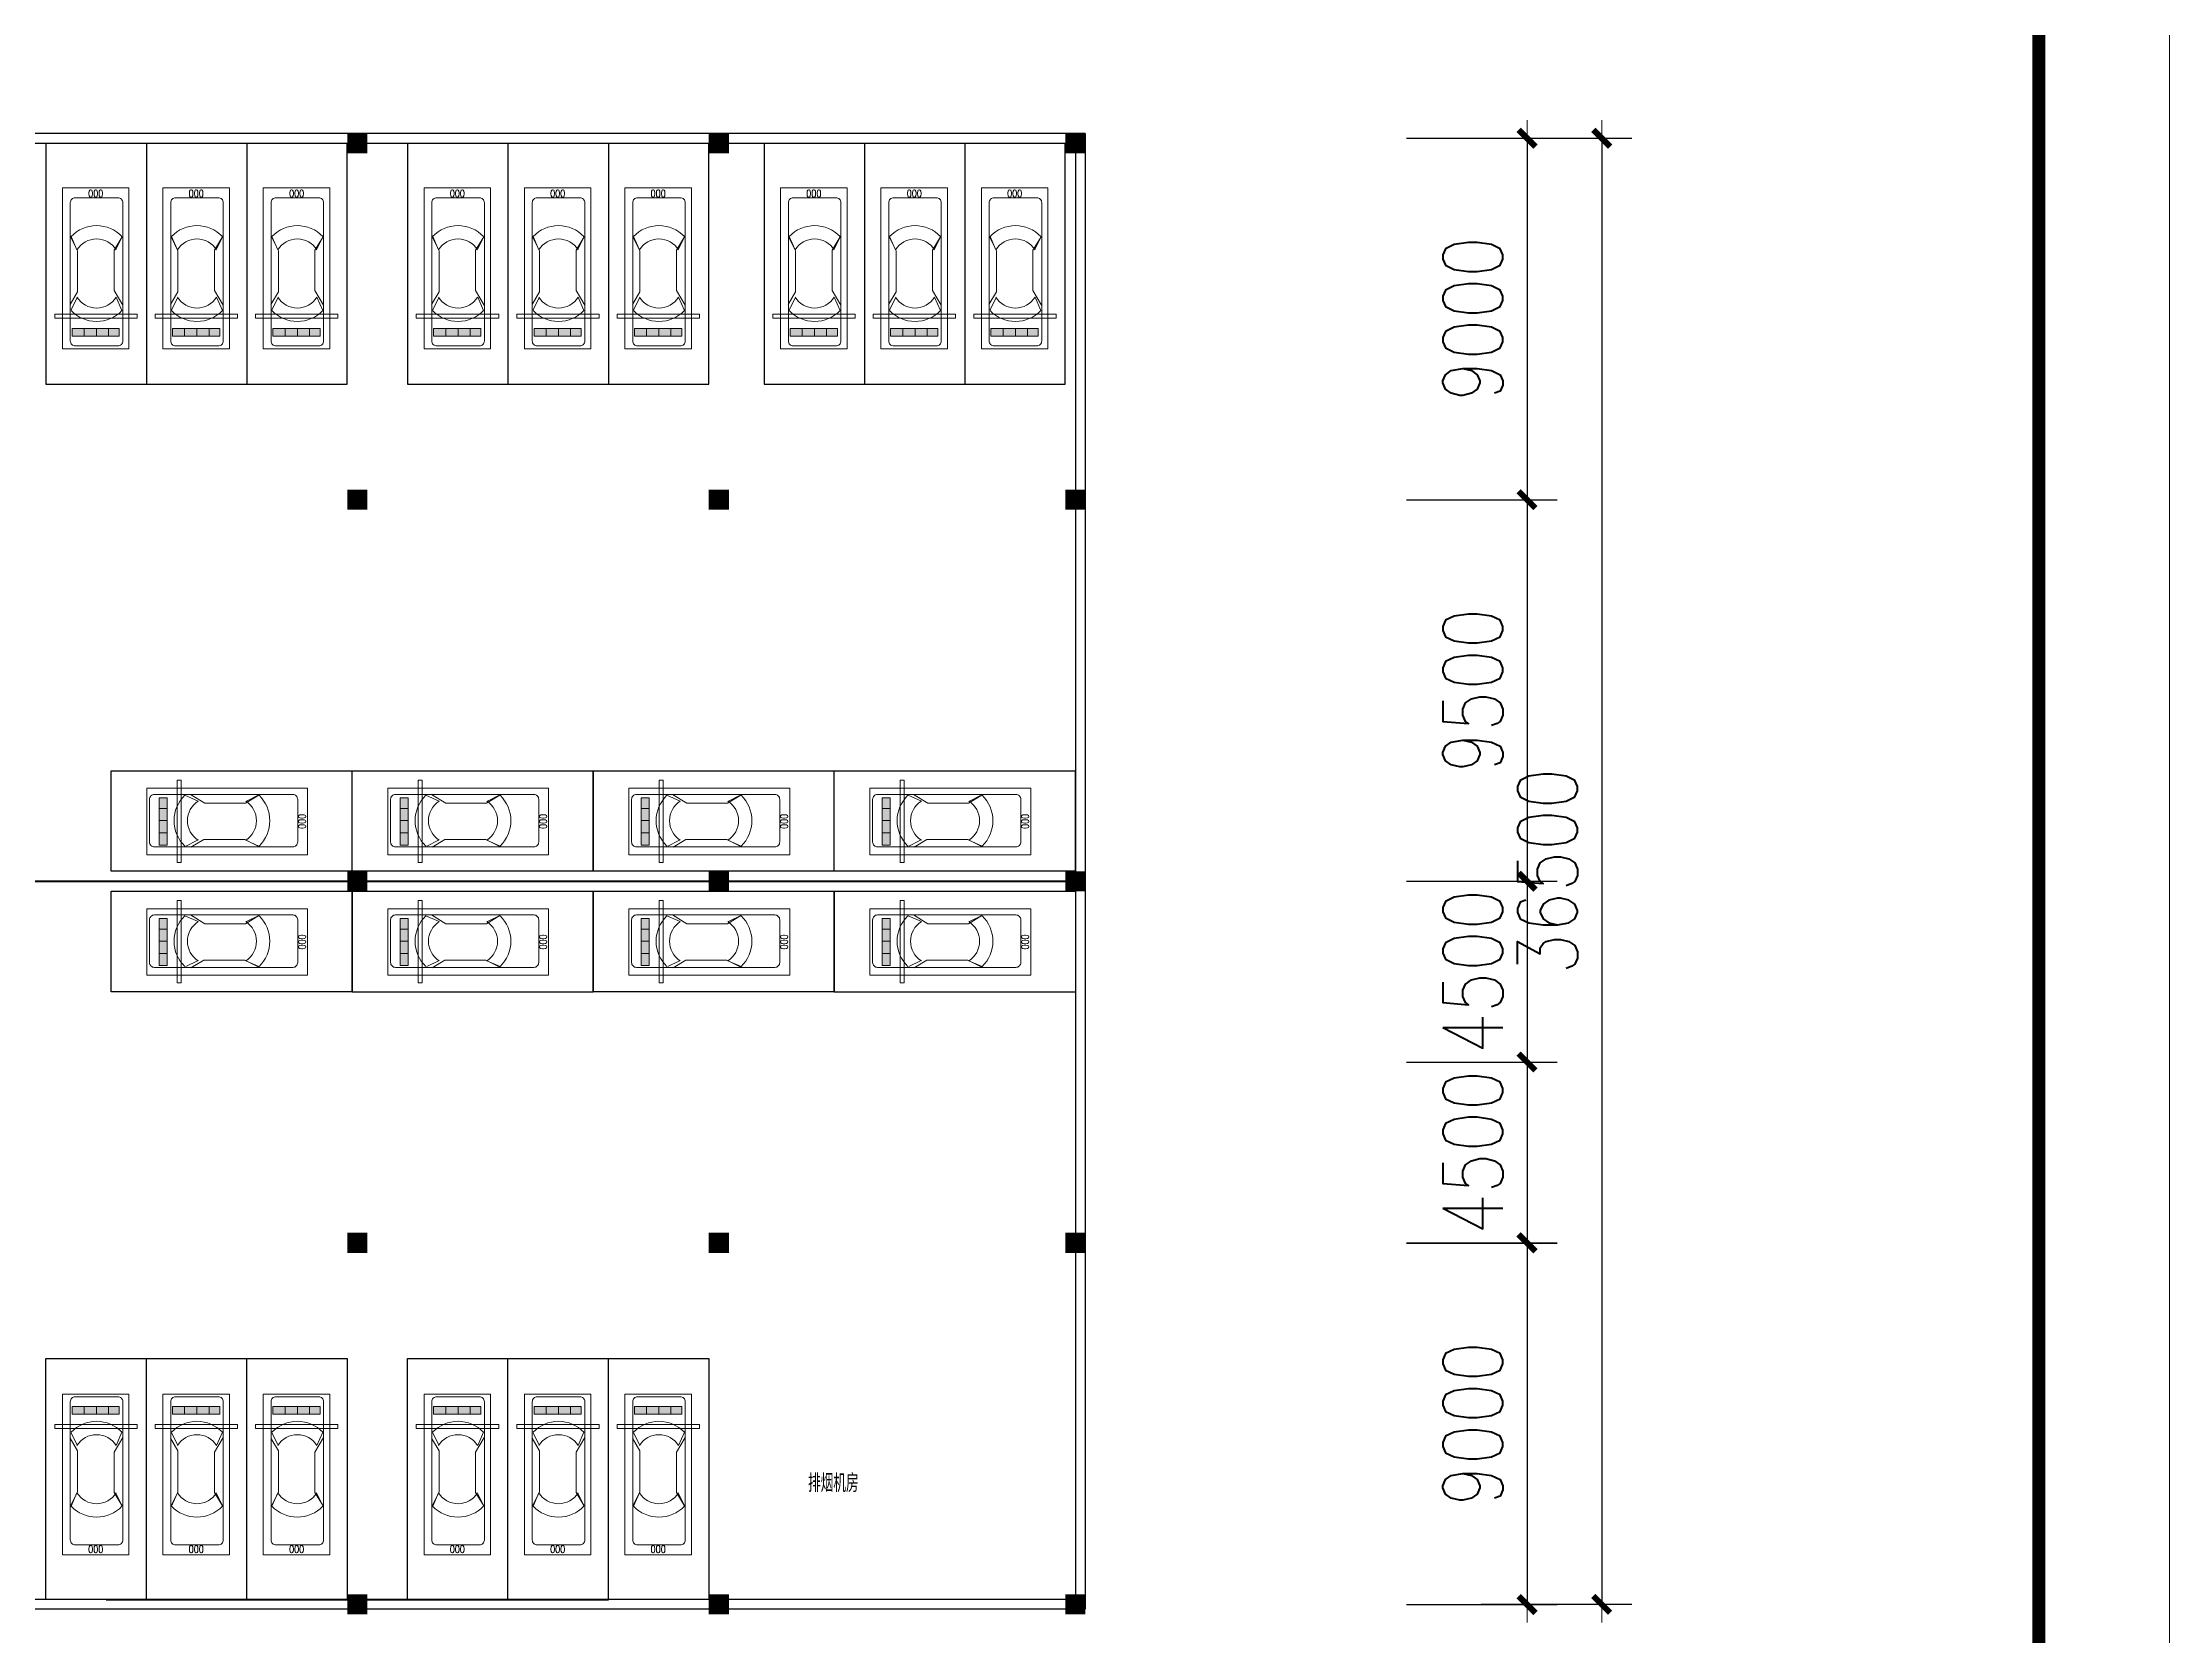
# Model space of a CAD drawing. Extents: x 5719244 to 11985375, y 1211094 to 3157953.
# Drawn here: x 11932429 to 11985375, y 3036215 to 3075872 of the extents above; entities that cross this region are included whole.
import ezdxf

# ---------------------------------------------------------------- set-up
doc = ezdxf.new("R2010")
doc.units = 0
doc.header["$LTSCALE"] = 500
doc.header["$MEASUREMENT"] = 0
doc.layers.get('0').update_dxf_attribs({"linetype": 'CONTINUOUS', "lineweight": 0})
doc.layers.get('DEFPOINTS').update_dxf_attribs({"linetype": 'CONTINUOUS', "lineweight": 0})
for name, color, linetype, lineweight in [('A-car2', 35, 'CONTINUOUS', 9), ('COLUMN', 7, 'CONTINUOUS', 0), ('PUB_DIM', 3, 'CONTINUOUS', 0), ('WALL', 255, 'CONTINUOUS', 30), ('墙-砼墙填充', 252, 'CONTINUOUS', 9), ('防烟分区', 1, 'CONTINUOUS', 100)]:
    doc.layers.add(name, color=color, linetype=linetype, lineweight=lineweight)
doc.layers.add('标注1', color=7, linetype='CONTINUOUS')
doc.layers.add('车位', color=255, linetype='CONTINUOUS')
doc.styles.add('DIM_FONT', font='SIMPLEX.shx', dxfattribs={"width": 0.8})
doc.styles.add('gpsxw', font='txt.shx', dxfattribs={"width": 0.7, "bigfont": 'hztxt.shx'})
doc.styles.get("Standard").update_dxf_attribs({"font": 'ROMAND', "width": 0.8})
doc.dimstyles.new('DIMN300-X', dxfattribs={"dimscale": 3, "dimtxt": 500, "dimasz": 1, "dimexe": 250, "dimexo": 0, "dimgap": 200, "dimtad": 1, "dimdec": 0, "dimzin": 0, "dimdsep": 46, "dimtxsty": 'DIM_FONT', "dimblk": '_DIMX', "dimblk1": '_DIMX', "dimblk2": '_DIMX', "dimsah": 1, "dimcen": 0, "dimdle": 187.057091, "dimclrd": 3, "dimclre": 3, "dimclrt": 7, "dimadec": 0, "dimazin": 0, "dimtfac": 2.166667, "dimtdec": 0, "dimtix": 1, "dimtmove": 2, "dimatfit": 3, "dimldrblk": '_DIMX', "dimfxl": 1, "dimtolj": 1, "dimtzin": 0, "dimarcsym": 0})

# ---------------------------------------------------------------- blocks, each defined once
blk = doc.blocks.new('_FZH')
blk.add_solid([(-0.5, -0.5), (0.5, -0.5), (-0.5, 0.5), (0.5, 0.5)])
blk = doc.blocks.new('_DIMX')
blk.add_line((-150, 0), (150, 0))
at = {"const_width": 50}
blk.add_lwpolyline([(-70, -70), (70, 70)], dxfattribs=at)
blk = doc.blocks.new('*D279')
at = {"layer": 'DEFPOINTS', "color": 0, "transparency": 16777216}
for p in [(11966383, 3050490), (11966383, 3045990), (11969383, 3045990)]:
    blk.add_point(p, dxfattribs=at)
at = {"layer": 'PUB_DIM', "color": 3, "lineweight": -2, "transparency": 16777216}
for p, q in [((11966383, 3050490), (11970133, 3050490)), ((11969383, 3050493), (11969383, 3050496)), ((11969383, 3050490), (11969383, 3045990)), ((11966383, 3045990), (11970133, 3045990)), ((11969383, 3045987), (11969383, 3045984))]:
    blk.add_line(p, q, dxfattribs=at)
at = {"layer": 'PUB_DIM', "color": 3, "lineweight": -2, "transparency": 16777216, "xscale": 3, "yscale": 3, "zscale": 3}
for p, rotation in [((11969383, 3050490), 270), ((11969383, 3045990), 90)]:
    blk.add_blockref('_DIMX', p, dxfattribs=dict(at, rotation=rotation))
at = {"layer": 'PUB_DIM', "color": 7, "transparency": 16777216, "insert": (11968033, 3048240), "char_height": 1500, "attachment_point": 5, "rotation": 90, "style": 'DIM_FONT'}
blk.add_mtext('\\A1;4500', dxfattribs=at)
blk = doc.blocks.new('*D280')
at = {"layer": 'DEFPOINTS', "color": 0, "transparency": 16777216}
for p in [(11968241, 3073490), (11968241, 3036990), (11971241, 3036990)]:
    blk.add_point(p, dxfattribs=at)
at = {"layer": 'PUB_DIM', "color": 3, "lineweight": -2, "transparency": 16777216}
for p, q in [((11968241, 3073490), (11971991, 3073490)), ((11971241, 3073487), (11971241, 3036993)), ((11968241, 3036990), (11971991, 3036990))]:
    blk.add_line(p, q, dxfattribs=at)
at = {"layer": 'PUB_DIM', "color": 3, "lineweight": -2, "transparency": 16777216, "xscale": 3, "yscale": 3, "zscale": 3}
for p, rotation in [((11971241, 3073490), 90), ((11971241, 3036990), 270)]:
    blk.add_blockref('_DIMX', p, dxfattribs=dict(at, rotation=rotation))
at = {"layer": 'PUB_DIM', "color": 7, "transparency": 16777216, "insert": (11969891, 3055240), "char_height": 1500, "attachment_point": 5, "rotation": 90, "style": 'DIM_FONT'}
blk.add_mtext('\\A1;36500', dxfattribs=at)
blk = doc.blocks.new('*D282')
at = {"layer": 'DEFPOINTS', "color": 0, "transparency": 16777216}
for p in [(11966383, 3073490), (11966383, 3064490), (11969383, 3064490)]:
    blk.add_point(p, dxfattribs=at)
at = {"layer": 'PUB_DIM', "color": 3, "lineweight": -2, "transparency": 16777216}
for p, q in [((11966383, 3073490), (11970133, 3073490)), ((11969383, 3073487), (11969383, 3064493)), ((11966383, 3064490), (11970133, 3064490))]:
    blk.add_line(p, q, dxfattribs=at)
at = {"layer": 'PUB_DIM', "color": 3, "lineweight": -2, "transparency": 16777216, "xscale": 3, "yscale": 3, "zscale": 3}
for p, rotation in [((11969383, 3073490), 90), ((11969383, 3064490), 270)]:
    blk.add_blockref('_DIMX', p, dxfattribs=dict(at, rotation=rotation))
at = {"layer": 'PUB_DIM', "color": 7, "transparency": 16777216, "insert": (11968033, 3068990), "char_height": 1500, "attachment_point": 5, "rotation": 90, "style": 'DIM_FONT'}
blk.add_mtext('\\A1;9000', dxfattribs=at)
blk = doc.blocks.new('*D283')
at = {"layer": 'DEFPOINTS', "color": 0, "transparency": 16777216}
for p in [(11966383, 3054990), (11966383, 3050490), (11969383, 3050490)]:
    blk.add_point(p, dxfattribs=at)
at = {"layer": 'PUB_DIM', "color": 3, "lineweight": -2, "transparency": 16777216}
for p, q in [((11966383, 3054990), (11970133, 3054990)), ((11969383, 3054993), (11969383, 3054996)), ((11969383, 3054990), (11969383, 3050490)), ((11966383, 3050490), (11970133, 3050490)), ((11969383, 3050487), (11969383, 3050484))]:
    blk.add_line(p, q, dxfattribs=at)
at = {"layer": 'PUB_DIM', "color": 3, "lineweight": -2, "transparency": 16777216, "xscale": 3, "yscale": 3, "zscale": 3}
for p, rotation in [((11969383, 3054990), 270), ((11969383, 3050490), 90)]:
    blk.add_blockref('_DIMX', p, dxfattribs=dict(at, rotation=rotation))
at = {"layer": 'PUB_DIM', "color": 7, "transparency": 16777216, "insert": (11968033, 3052740), "char_height": 1500, "attachment_point": 5, "rotation": 90, "style": 'DIM_FONT'}
blk.add_mtext('\\A1;4500', dxfattribs=at)
blk = doc.blocks.new('*D284')
at = {"layer": 'DEFPOINTS', "color": 0, "transparency": 16777216}
for p in [(11966383, 3064490), (11966383, 3054990), (11969383, 3054990)]:
    blk.add_point(p, dxfattribs=at)
at = {"layer": 'PUB_DIM', "color": 3, "lineweight": -2, "transparency": 16777216}
for p, q in [((11966383, 3064490), (11970133, 3064490)), ((11969383, 3064487), (11969383, 3054993)), ((11966383, 3054990), (11970133, 3054990))]:
    blk.add_line(p, q, dxfattribs=at)
at = {"layer": 'PUB_DIM', "color": 3, "lineweight": -2, "transparency": 16777216, "xscale": 3, "yscale": 3, "zscale": 3}
for p, rotation in [((11969383, 3064490), 90), ((11969383, 3054990), 270)]:
    blk.add_blockref('_DIMX', p, dxfattribs=dict(at, rotation=rotation))
at = {"layer": 'PUB_DIM', "color": 7, "transparency": 16777216, "insert": (11968033, 3059740), "char_height": 1500, "attachment_point": 5, "rotation": 90, "style": 'DIM_FONT'}
blk.add_mtext('\\A1;9500', dxfattribs=at)
blk = doc.blocks.new('*D337')
at = {"layer": 'DEFPOINTS', "color": 0, "transparency": 16777216}
for p in [(11966383, 3045984), (11966383, 3036984), (11969383, 3036984)]:
    blk.add_point(p, dxfattribs=at)
at = {"layer": 'PUB_DIM', "color": 3, "lineweight": -2, "transparency": 16777216}
for p, q in [((11966383, 3045984), (11970133, 3045984)), ((11969383, 3045981), (11969383, 3036987)), ((11966383, 3036984), (11970133, 3036984))]:
    blk.add_line(p, q, dxfattribs=at)
at = {"layer": 'PUB_DIM', "color": 3, "lineweight": -2, "transparency": 16777216, "xscale": 3, "yscale": 3, "zscale": 3}
for p, rotation in [((11969383, 3045984), 90), ((11969383, 3036984), 270)]:
    blk.add_blockref('_DIMX', p, dxfattribs=dict(at, rotation=rotation))
at = {"layer": 'PUB_DIM', "color": 7, "transparency": 16777216, "insert": (11968033, 3041484), "char_height": 1500, "attachment_point": 5, "rotation": 90, "style": 'DIM_FONT'}
blk.add_mtext('\\A1;9000', dxfattribs=at)
blk = doc.blocks.new('车位(有车挡车器）')
h = blk.add_hatch(color=2)
h.paths.add_polyline_path([(0.376, 6.16), (0.376, 5.839), (0.815, 5.839), (0.815, 6.16)])
h.paths.add_polyline_path([(1.813, 5.839), (1.813, 6.16), (1.308, 6.16), (1.308, 5.839)])
h = blk.add_hatch(color=256)
h.paths.add_polyline_path([(0.815, 6.16), (0.815, 5.839), (1.308, 5.839), (1.308, 6.16)])
h.paths.add_polyline_path([(1.813, 5.839), (2.312, 5.839), (2.312, 6.16), (1.813, 6.16)])
for p, q in [((0.376, 5.839), (0.376, 6.16)), ((0.376, 6.16), (2.312, 6.16)), ((0.815, 6.16), (0.815, 5.839)), ((1.308, 6.16), (1.308, 5.839)), ((1.813, 6.16), (1.813, 5.839)), ((2.312, 6.16), (2.312, 5.839)), ((2.312, 5.839), (0.376, 5.839))]:
    blk.add_line(p, q)
at = {"color": 140}
for p, q in [((0.267, 5.105), (0.506, 4.559)), ((2.35, 5.071), (2.111, 4.593)), ((2.35, 2.07), (2.111, 2.615)), ((0.267, 2.104), (0.506, 2.581))]:
    blk.add_line(p, q, dxfattribs=at)
at = {"color": 252}
blk.add_lwpolyline([(-0.02, 6.668), (2.705, 6.668), (2.705, 0.077), (-0.02, 0.077)], close=True, dxfattribs=at)
at = {"color": 140}
blk.add_lwpolyline([(0.233, 6.354, -0.414214), (0.433, 6.554), (2.184, 6.554, -0.414214), (2.384, 6.354), (2.384, 0.684, -0.414214), (2.184, 0.484), (0.433, 0.484, -0.414214), (0.233, 0.684)], format="xyb", close=True, dxfattribs=at)
for points in [[(0.236, 4.881), (0.592, 4.288), (0.592, 2.629), (0.259, 2.083)], [(2.395, 4.857), (2.087, 4.336), (2.087, 2.652), (2.372, 2.083)]]:
    blk.add_lwpolyline(points, dxfattribs=at)
for centre, radius, start, end in [((1.309, 4.107), 1.443, 43.79054, 136.20946), ((1.309, 4.055), 0.947, 32.13461, 147.86539), ((1.309, 3.119), 0.947, 212.13461, 327.86539), ((1.309, 3.068), 1.443, 223.79054, 316.20946)]:
    blk.add_arc(centre, radius, start, end, dxfattribs=at)
at = {"insert": (1.032, 0.456), "char_height": 0.3, "attachment_point": 1}
blk.add_mtext('000', dxfattribs=at)

msp = doc.modelspace()

# ---------------------------------------------------------------- linework, layer by layer
at = {"color": 4}
msp.add_lwpolyline([(11711931.4, 2964819.4), (11711931.4, 3157952.8), (11985374.5, 3157952.8), (11985374.5, 2964819.4)], close=True, dxfattribs=at)
at = {"color": 4, "const_width": 325.1}
msp.add_lwpolyline([(11715182.8, 2968070.8), (11982123.1, 2968070.8), (11982123.1, 3154701.4), (11715182.8, 3154701.4)], close=True, dxfattribs=at)
at = {"layer": 'A-car2'}
for p, q in [((11932733, 3069007.2), (11932733, 3069107.2)), ((11932733, 3069107.2), (11934783.5, 3069107.2)), ((11934783.5, 3069007.2), (11932733, 3069007.2)), ((11934783.5, 3069107.2), (11934783.5, 3069007.2)), ((11935233, 3069007.2), (11935233, 3069107.2)), ((11935233, 3069107.2), (11937283.5, 3069107.2)), ((11937283.5, 3069007.2), (11935233, 3069007.2)), ((11937283.5, 3069107.2), (11937283.5, 3069007.2)), ((11937733, 3069007.2), (11937733, 3069107.2)), ((11937733, 3069107.2), (11939783.5, 3069107.2)), ((11939783.5, 3069007.2), (11937733, 3069007.2)), ((11939783.5, 3069107.2), (11939783.5, 3069007.2)), ((11941733, 3069007.2), (11941733, 3069107.2)), ((11941733, 3069107.2), (11943783.5, 3069107.2)), ((11943783.5, 3069007.2), (11941733, 3069007.2)), ((11943783.5, 3069107.2), (11943783.5, 3069007.2)), ((11944233, 3069007.2), (11944233, 3069107.2)), ((11944233, 3069107.2), (11946283.5, 3069107.2)), ((11946283.5, 3069007.2), (11944233, 3069007.2)), ((11946283.5, 3069107.2), (11946283.5, 3069007.2)), ((11946733, 3069007.2), (11946733, 3069107.2)), ((11946733, 3069107.2), (11948783.5, 3069107.2)), ((11948783.5, 3069007.2), (11946733, 3069007.2)), ((11948783.5, 3069107.2), (11948783.5, 3069007.2)), ((11950608, 3069007.2), (11950608, 3069107.2)), ((11950608, 3069107.2), (11952658.5, 3069107.2)), ((11952658.5, 3069007.2), (11950608, 3069007.2)), ((11952658.5, 3069107.2), (11952658.5, 3069007.2)), ((11953108, 3069007.2), (11953108, 3069107.2)), ((11953108, 3069107.2), (11955158.5, 3069107.2)), ((11955158.5, 3069007.2), (11953108, 3069007.2)), ((11955158.5, 3069107.2), (11955158.5, 3069007.2)), ((11955608, 3069007.2), (11955608, 3069107.2)), ((11955608, 3069107.2), (11957658.5, 3069107.2)), ((11957658.5, 3069007.2), (11955608, 3069007.2)), ((11957658.5, 3069107.2), (11957658.5, 3069007.2)), ((11935780.5, 3057510.2), (11935780.5, 3055459.7)), ((11935880.5, 3057510.2), (11935780.5, 3057510.2)), ((11935880.5, 3055459.7), (11935880.5, 3057510.2)), ((11941780.5, 3057510.2), (11941780.5, 3055459.7)), ((11941880.5, 3057510.2), (11941780.5, 3057510.2)), ((11941880.5, 3055459.7), (11941880.5, 3057510.2)), ((11947780.5, 3057510.2), (11947780.5, 3055459.7)), ((11947880.5, 3057510.2), (11947780.5, 3057510.2)), ((11947880.5, 3055459.7), (11947880.5, 3057510.2)), ((11953780.5, 3057510.2), (11953780.5, 3055459.7)), ((11953880.5, 3057510.2), (11953780.5, 3057510.2)), ((11953880.5, 3055459.7), (11953880.5, 3057510.2)), ((11935780.5, 3055459.7), (11935880.5, 3055459.7)), ((11941780.5, 3055459.7), (11941880.5, 3055459.7)), ((11947780.5, 3055459.7), (11947880.5, 3055459.7)), ((11953780.5, 3055459.7), (11953880.5, 3055459.7)), ((11935780.5, 3054510.2), (11935780.5, 3052459.7)), ((11935880.5, 3054510.2), (11935780.5, 3054510.2)), ((11935880.5, 3052459.7), (11935880.5, 3054510.2)), ((11941780.5, 3054510.2), (11941780.5, 3052459.7)), ((11941880.5, 3054510.2), (11941780.5, 3054510.2)), ((11941880.5, 3052459.7), (11941880.5, 3054510.2)), ((11947780.5, 3054510.2), (11947780.5, 3052459.7)), ((11947880.5, 3054510.2), (11947780.5, 3054510.2)), ((11947880.5, 3052459.7), (11947880.5, 3054510.2)), ((11953780.5, 3054510.2), (11953780.5, 3052459.7)), ((11953880.5, 3054510.2), (11953780.5, 3054510.2)), ((11953880.5, 3052459.7), (11953880.5, 3054510.2)), ((11935780.5, 3052459.7), (11935880.5, 3052459.7)), ((11941780.5, 3052459.7), (11941880.5, 3052459.7)), ((11947780.5, 3052459.7), (11947880.5, 3052459.7)), ((11953780.5, 3052459.7), (11953880.5, 3052459.7)), ((11934783.5, 3041468.5), (11932733, 3041468.5)), ((11932733, 3041468.5), (11932733, 3041368.5)), ((11932733, 3041368.5), (11934783.5, 3041368.5)), ((11934783.5, 3041368.5), (11934783.5, 3041468.5)), ((11937283.5, 3041468.5), (11935233, 3041468.5)), ((11935233, 3041468.5), (11935233, 3041368.5)), ((11935233, 3041368.5), (11937283.5, 3041368.5)), ((11937283.5, 3041368.5), (11937283.5, 3041468.5)), ((11939783.5, 3041468.5), (11937733, 3041468.5)), ((11937733, 3041468.5), (11937733, 3041368.5)), ((11937733, 3041368.5), (11939783.5, 3041368.5)), ((11939783.5, 3041368.5), (11939783.5, 3041468.5)), ((11943783.5, 3041468.5), (11941733, 3041468.5)), ((11941733, 3041468.5), (11941733, 3041368.5)), ((11941733, 3041368.5), (11943783.5, 3041368.5)), ((11943783.5, 3041368.5), (11943783.5, 3041468.5)), ((11946283.5, 3041468.5), (11944233, 3041468.5)), ((11944233, 3041468.5), (11944233, 3041368.5)), ((11944233, 3041368.5), (11946283.5, 3041368.5)), ((11946283.5, 3041368.5), (11946283.5, 3041468.5)), ((11948783.5, 3041468.5), (11946733, 3041468.5)), ((11946733, 3041468.5), (11946733, 3041368.5)), ((11946733, 3041368.5), (11948783.5, 3041368.5)), ((11948783.5, 3041368.5), (11948783.5, 3041468.5))]:
    msp.add_line(p, q, dxfattribs=at)
at = {"layer": 'WALL'}
for p, q in [((11779938.7, 3073615.3), (11958384.6, 3073615.3)), ((11958383.7, 3073610.4), (11958383.7, 3036870.4)), ((11886038.7, 3073370.4), (11958143.7, 3073370.4)), ((11958143.7, 3073370.4), (11958143.7, 3036870.4)), ((11958143.7, 3037110.4), (11929638.7, 3037110.4)), ((11958383.7, 3036870.4), (11929638.7, 3036870.4))]:
    msp.add_line(p, q, dxfattribs=at)
at = {"layer": '车位', "ltscale": 3}
for p, q in [((11932513.7, 3073365.4), (11932513.7, 3067365.4)), ((11935013.7, 3073365.4), (11935013.7, 3067365.4)), ((11937513.7, 3073365.4), (11937513.7, 3067365.4)), ((11940013.7, 3067365.4), (11940013.7, 3073365.4)), ((11941513.7, 3073365.4), (11941513.7, 3067365.4)), ((11944013.7, 3073365.4), (11944013.7, 3067365.4)), ((11946513.7, 3073365.4), (11946513.7, 3067365.4)), ((11949013.7, 3067365.4), (11949013.7, 3073365.4)), ((11950388.7, 3073365.4), (11950388.7, 3067365.4)), ((11952888.7, 3073365.4), (11952888.7, 3067365.4)), ((11955388.7, 3073365.4), (11955388.7, 3067365.4)), ((11957888.7, 3067365.4), (11957888.7, 3073365.4)), ((11932513.7, 3067365.4), (11935013.7, 3067365.4)), ((11935013.7, 3067365.4), (11937513.7, 3067365.4)), ((11937513.7, 3067365.4), (11940013.7, 3067365.4)), ((11941513.7, 3067365.4), (11944013.7, 3067365.4)), ((11944013.7, 3067365.4), (11946513.7, 3067365.4)), ((11946513.7, 3067365.4), (11949013.7, 3067365.4)), ((11950388.7, 3067365.4), (11952888.7, 3067365.4)), ((11952888.7, 3067365.4), (11955388.7, 3067365.4)), ((11955388.7, 3067365.4), (11957888.7, 3067365.4)), ((11934138.7, 3057740.4), (11940138.7, 3057740.4)), ((11934138.7, 3055240.4), (11934138.7, 3057740.4)), ((11940138.7, 3057740.4), (11946138.7, 3057740.4)), ((11940138.7, 3055240.4), (11940138.7, 3057740.4)), ((11940138.7, 3055240.4), (11940138.7, 3057740.4)), ((11946138.7, 3057740.4), (11952138.7, 3057740.4)), ((11946138.7, 3055240.4), (11946138.7, 3057740.4)), ((11946138.7, 3057740.4), (11946138.7, 3055240.4)), ((11946138.7, 3055240.4), (11946138.7, 3057740.4)), ((11952138.7, 3057740.4), (11958138.7, 3057740.4)), ((11952138.7, 3055240.4), (11952138.7, 3057740.4)), ((11952138.7, 3055240.4), (11952138.7, 3057740.4)), ((11958138.7, 3057740.4), (11958138.7, 3055240.4)), ((11958138.7, 3055240.4), (11958138.7, 3057740.4)), ((11940138.7, 3055240.4), (11934138.7, 3055240.4)), ((11946138.7, 3055240.4), (11940138.7, 3055240.4)), ((11952138.7, 3055240.4), (11946138.7, 3055240.4)), ((11958138.7, 3055240.4), (11952138.7, 3055240.4)), ((11934138.7, 3054740.4), (11940138.7, 3054740.4)), ((11934138.7, 3052240.4), (11934138.7, 3054740.4)), ((11940138.7, 3054740.4), (11946138.7, 3054740.4)), ((11940138.7, 3052240.4), (11940138.7, 3054740.4)), ((11940138.7, 3054740.4), (11940138.7, 3052240.4)), ((11946138.7, 3054740.4), (11952138.7, 3054740.4)), ((11946138.7, 3052240.4), (11946138.7, 3054740.4)), ((11946138.7, 3054740.4), (11946138.7, 3052240.4)), ((11952138.7, 3054740.4), (11958138.7, 3054740.4)), ((11952138.7, 3052240.4), (11952138.7, 3054740.4)), ((11952138.7, 3054740.4), (11952138.7, 3052240.4)), ((11958138.7, 3054740.4), (11958138.7, 3052240.4)), ((11940138.7, 3052240.4), (11934138.7, 3052240.4)), ((11940138.7, 3052240.4), (11946138.7, 3052240.4)), ((11952138.7, 3052240.4), (11946138.7, 3052240.4)), ((11952138.7, 3052240.4), (11958138.7, 3052240.4)), ((11932513.7, 3037110.4), (11932513.7, 3043110.4)), ((11932513.7, 3043110.4), (11935013.7, 3043110.4)), ((11935013.7, 3037110.4), (11935013.7, 3043110.4)), ((11935013.7, 3043110.4), (11937513.7, 3043110.4)), ((11937513.7, 3037110.4), (11937513.7, 3043110.4)), ((11937513.7, 3043110.4), (11940013.7, 3043110.4)), ((11940013.7, 3043110.4), (11940013.7, 3037110.4)), ((11941513.7, 3037110.4), (11941513.7, 3043110.4)), ((11941513.7, 3043110.4), (11944013.7, 3043110.4)), ((11944013.7, 3037110.4), (11944013.7, 3043110.4)), ((11944013.7, 3043110.4), (11946513.7, 3043110.4)), ((11946513.7, 3037110.4), (11946513.7, 3043110.4)), ((11946513.7, 3043110.4), (11949013.7, 3043110.4)), ((11949013.7, 3043110.4), (11949013.7, 3037110.4)), ((11940013.7, 3037093), (11934013.7, 3037093)), ((11946513.7, 3037093), (11940513.7, 3037093))]:
    msp.add_line(p, q, dxfattribs=at)
at = {"layer": '防烟分区', "ltscale": 3}
msp.add_line((11858038.7, 3054990.4), (11958143.7, 3054990.4), dxfattribs=at)

# ---------------------------------------------------------------- block references
at = {"layer": 'COLUMN', "xscale": 500, "yscale": 500, "zscale": 500}
for p in [(11940263.7, 3073365.4), (11949263.7, 3073365.4), (11958138.7, 3073365.4), (11940263.7, 3064490.4), (11949263.7, 3064490.4), (11958138.7, 3064490.4), (11940263.7, 3054990.4), (11949263.7, 3054990.4), (11958138.7, 3054990.4), (11940263.7, 3045990.4), (11949263.7, 3045990.4), (11958138.7, 3045990.4), (11940263.7, 3036990.4), (11949263.7, 3036990.4), (11958138.7, 3036990.4)]:
    msp.add_blockref('_FZH', p, dxfattribs=at)
at = {"layer": '墙-砼墙填充', "color": 0, "ltscale": 0.5, "yscale": 607.5, "zscale": 607.5}
for p, xscale, rotation in [((11934567.9, 3072301), 607.5, 179.9999999999999), ((11937067.9, 3072301), 607.5, 179.9999999999999), ((11939567.9, 3072301), 607.5, 179.9999999999999), ((11943567.9, 3072301), 607.5, 179.9999999999999), ((11946067.9, 3072301), 607.5, 179.9999999999999), ((11948567.9, 3072301), 607.5, 179.9999999999999), ((11952442.9, 3072301), 607.5, 179.9999999999999), ((11954942.9, 3072301), 607.5, 179.9999999999999), ((11957442.9, 3072301), 607.5, 179.9999999999999), ((11939074.3, 3057294.5), -607.5, 90), ((11945074.3, 3057294.5), -607.5, 90), ((11951074.3, 3057294.5), -607.5, 90), ((11957074.3, 3057294.5), -607.5, 90), ((11939074.3, 3054294.5), -607.5, 90), ((11945074.3, 3054294.5), -607.5, 90), ((11951074.3, 3054294.5), -607.5, 90), ((11957074.3, 3054294.5), -607.5, 90)]:
    msp.add_blockref('车位(有车挡车器）', p, dxfattribs=dict(at, xscale=xscale, rotation=rotation))
at = {"layer": '墙-砼墙填充', "color": 0, "ltscale": 0.5, "xscale": -607.5, "yscale": 607.5, "zscale": 607.5}
for p in [(11934567.9, 3038174.8), (11937067.9, 3038174.8), (11939567.9, 3038174.8), (11943567.9, 3038174.8), (11946067.9, 3038174.8), (11948567.9, 3038174.8)]:
    msp.add_blockref('车位(有车挡车器）', p, dxfattribs=at)

# ---------------------------------------------------------------- texts
at = {"layer": '标注1', "insert": (11951484.2, 3040233.2), "char_height": 450, "attachment_point": 1, "style": 'gpsxw'}
msp.add_mtext_dynamic_manual_height_columns('排烟机房', width=1927.598, gutter_width=2250, heights=[0], dxfattribs=at)

# ---------------------------------------------------------------- dimensions: what is measured, and where the dimension line sits
at = {"layer": 'PUB_DIM'}
for p1, p2, picture, middle in [((11966382.5, 3073490.4), (11966382.5, 3064490.4), '*D282', (11968032.5, 3068990.4)), ((11968240.9, 3073490.4), (11968240.9, 3036990.4), '*D280', (11969890.9, 3055240.4)), ((11966382.5, 3064490.4), (11966382.5, 3054990.4), '*D284', (11968032.5, 3059740.4)), ((11966382.5, 3054990.4), (11966382.5, 3050490.4), '*D283', (11968032.5, 3052740.4)), ((11966382.5, 3050490.4), (11966382.5, 3045990.4), '*D279', (11968032.5, 3048240.4)), ((11966382.5, 3045984.4), (11966382.5, 3036984.4), '*D337', (11968032.5, 3041484.4))]:
    dim = msp.add_aligned_dim(p1=p1, p2=p2, distance=3000, dimstyle='DIMN300-X', dxfattribs=at)
    dim.commit()
    dim.dimension.update_dxf_attribs({"geometry": picture, "text_midpoint": middle})

doc.saveas('drawing.dxf')
